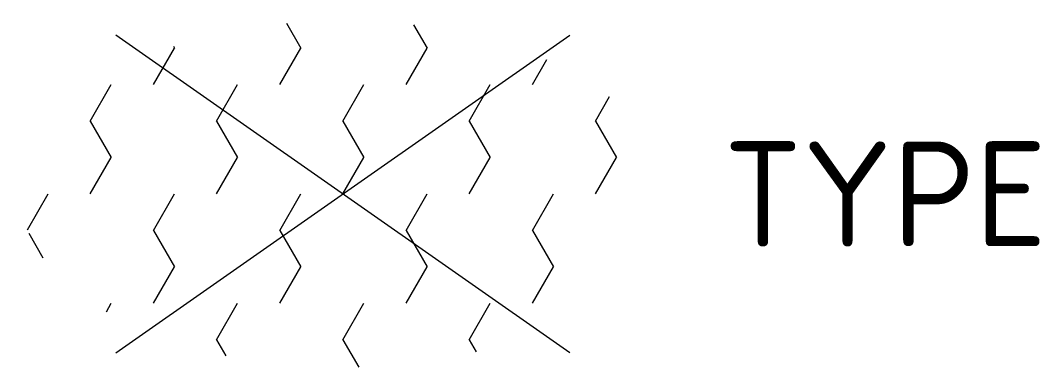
# Model space of a CAD drawing. Header units: metres. Extents: x -5.5 to 11.9, y -3 to 3.
import ezdxf
from ezdxf.enums import TextEntityAlignment as Align

# ---------------------------------------------------------------- set-up
doc = ezdxf.new("R2010")
doc.units = ezdxf.units.M
doc.layers.get('0').update_dxf_attribs({"lineweight": 25})
doc.styles.add('NLCS-ISO', font='NLCS-ISO.ttf')

msp = doc.modelspace()

# ---------------------------------------------------------------- hatches: boundary and pattern name
h = msp.add_hatch()
h.set_pattern_fill('AGR-BEPLANTING_SOORT_02-SO', color=256, scale=0.5, pattern_type=2)
h.set_pattern_definition([(60, (0, 0), (-1.08253, 1.875), [0.7217, -1.44338]), (60, (0, 1.25), (-1.08253, 1.875), [0.7217, -1.44338]), (300, (0, 1.25), (2.16506, 2e-06), [0.7217, -1.44338])])
edge = h.paths.add_edge_path()
edge.add_ellipse((0, 0), major_axis=(5.525, 0), ratio=0.538462, start_angle=0, end_angle=360)

# ---------------------------------------------------------------- linework, layer by layer
for p, q in [((-3.891, -2.724), (3.891, 2.724)), ((3.891, -2.724), (-3.891, 2.724))]:
    msp.add_line(p, q)

# ---------------------------------------------------------------- texts
at = {"style": 'NLCS-ISO'}
msp.add_attdef('TYPE', text='', height=1.8, dxfattribs=at).set_placement((6.525, 0), align=Align.MIDDLE_LEFT)

doc.saveas('drawing.dxf')
